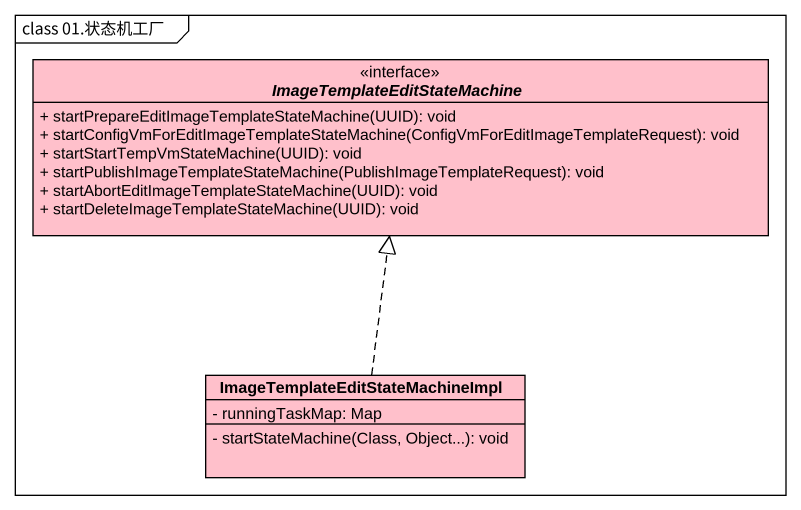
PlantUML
@startuml
mainframe class 01.状态机工厂
hide circle
hide empty members
skinparam classAttributeIconSize 0
interface "ImageTemplateEditStateMachine" as ImageTemplateEditStateMachin <<interface>> #FFC0CB {
  + startPrepareEditImageTemplateStateMachine(UUID): void
  + startConfigVmForEditImageTemplateStateMachine(ConfigVmForEditImageTemplateRequest): void
  + startStartTempVmStateMachine(UUID): void
  + startPublishImageTemplateStateMachine(PublishImageTemplateRequest): void
  + startAbortEditImageTemplateStateMachine(UUID): void
  + startDeleteImageTemplateStateMachine(UUID): void
}
class "ImageTemplateEditStateMachineImpl" as ImageTemplateEditStateMachin_2 #FFC0CB {
  - runningTaskMap: Map
  - startStateMachine(Class, Object...): void
}
ImageTemplateEditStateMachin_2 .up.|> ImageTemplateEditStateMachin
@enduml
